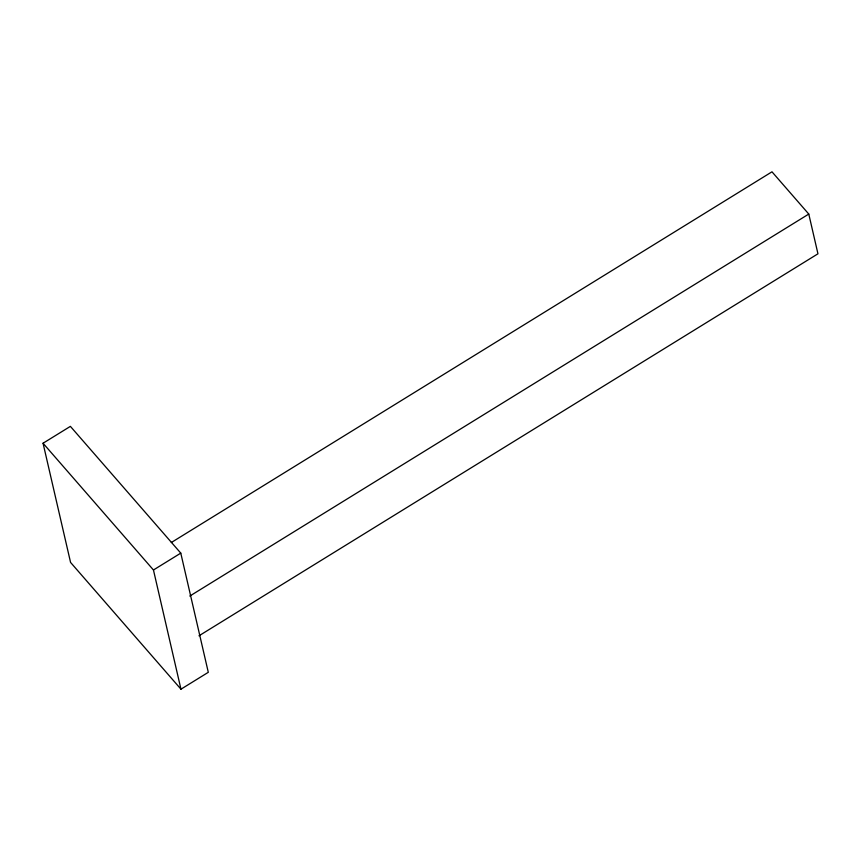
<?xml version="1.0" encoding="UTF-8"?>
<svg xmlns="http://www.w3.org/2000/svg" width="861" height="861" viewBox="0 0 861 861"><rect width="100%" height="100%" fill="white"/><g stroke="black" fill="none" stroke-linecap="round" stroke-linejoin="round"><path stroke-width="1.29" d="M43.05 443.232L70.387 426.367L180.778 553.128L208.297 672.312L180.961 689.187L70.57 562.427L43.05 443.232L153.452 569.993L180.961 689.187M171.307 542.527L771.983 171.813L808.78 214.066L817.95 253.801L198.966 635.805M153.452 569.993L180.778 553.128M189.797 596.07L808.78 214.066"/></g></svg>
